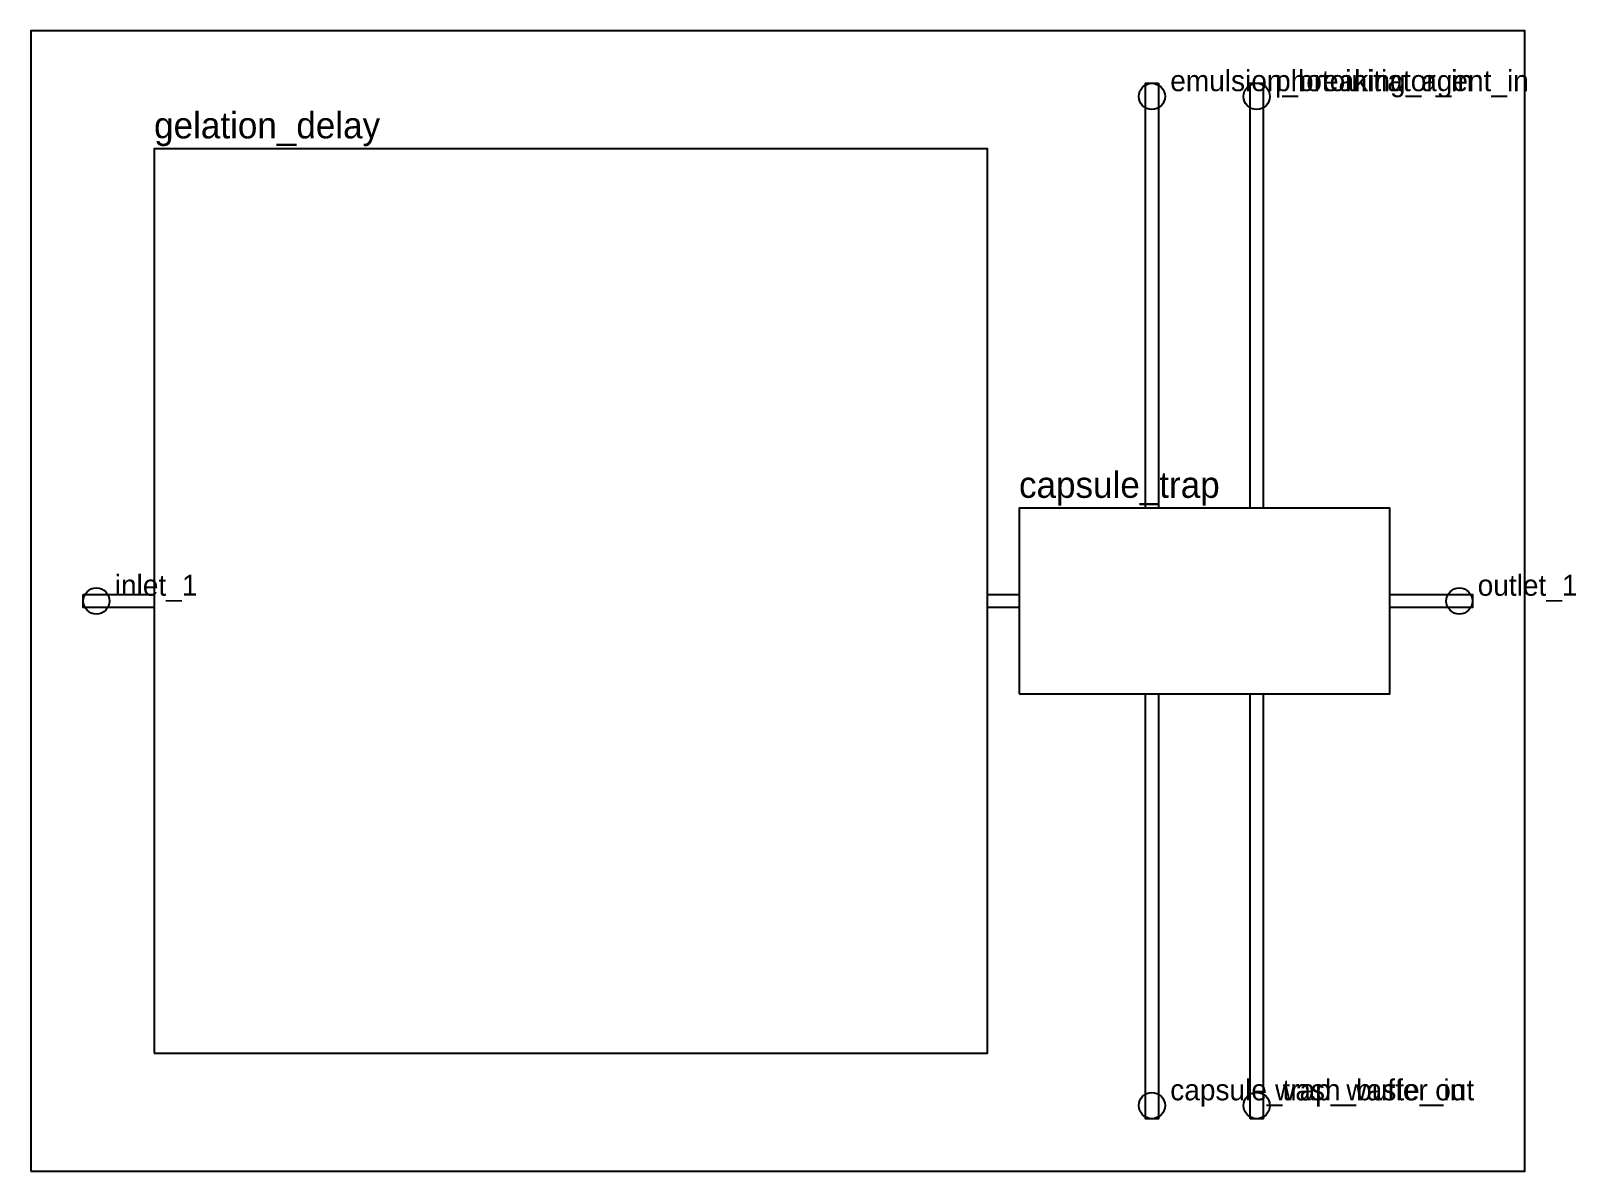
# Model space of a CAD drawing. Header units: millimetres. Extents: x 0 to 59, y 0 to 43.5.
import ezdxf

# ---------------------------------------------------------------- set-up
doc = ezdxf.new("R2010")
doc.units = ezdxf.units.MM
for name, color, linetype in [('CHAMBERS', 5, 'CONTINUOUS'), ('CHANNELS', 1, 'CONTINUOUS'), ('LABELS', 8, 'CONTINUOUS'), ('OUTLINE', 7, 'CONTINUOUS'), ('PORTS', 3, 'CONTINUOUS')]:
    doc.layers.add(name, color=color, linetype=linetype)

msp = doc.modelspace()

# ---------------------------------------------------------------- linework, layer by layer
at = {"layer": 'CHAMBERS'}
for points in [[(4.7, 4.5), (36.503, 4.5), (36.503, 39), (4.7, 39)], [(37.7, 18.2144), (51.8421, 18.2144), (51.8421, 25.2856), (37.7, 25.2856)]]:
    msp.add_lwpolyline(points, close=True, dxfattribs=at)
at = {"layer": 'CHANNELS'}
for points in [[(43.02, 41.5), (43.02, 25.2855), (42.52, 25.2855), (42.52, 41.5)], [(47.02, 41.5), (47.02, 25.2855), (46.52, 25.2855), (46.52, 41.5)], [(2, 22), (4.7, 22), (4.7, 21.5), (2, 21.5)], [(36.503, 22), (37.7, 22), (37.7, 21.5), (36.503, 21.5)], [(51.8421, 22), (55, 22), (55, 21.5), (51.8421, 21.5)], [(43.02, 18.2145), (43.02, 2), (42.52, 2), (42.52, 18.2145)], [(46.52, 2), (46.52, 18.2145), (47.02, 18.2145), (47.02, 2)]]:
    msp.add_lwpolyline(points, close=True, dxfattribs=at)
at = {"layer": 'OUTLINE'}
msp.add_lwpolyline([(0, 0), (57, 0), (57, 43.5), (0, 43.5)], close=True, dxfattribs=at)
at = {"layer": 'PORTS'}
for centre in [(42.77, 41), (46.77, 41), (2.5, 21.75), (54.5, 21.75), (42.77, 2.5), (46.77, 2.5)]:
    msp.add_circle(centre, 0.5, dxfattribs=at)

# ---------------------------------------------------------------- texts
at = {"layer": 'LABELS'}
for s, height, p in [('emulsion_breaking_agent_in', 0.8, (43.47, 41.2)), ('photoinitiator_in', 0.8, (47.47, 41.2)), ('gelation_delay', 1, (4.7, 39.4)), ('capsule_trap', 1, (37.7, 25.6855)), ('inlet_1', 0.8, (3.2, 21.95)), ('outlet_1', 0.8, (55.2, 21.95)), ('capsule_trap_waste_out', 0.8, (43.47, 2.7)), ('wash_buffer_in', 0.8, (47.47, 2.7))]:
    msp.add_text(s, height=height, dxfattribs=at).set_placement(p)

doc.saveas('drawing.dxf')
